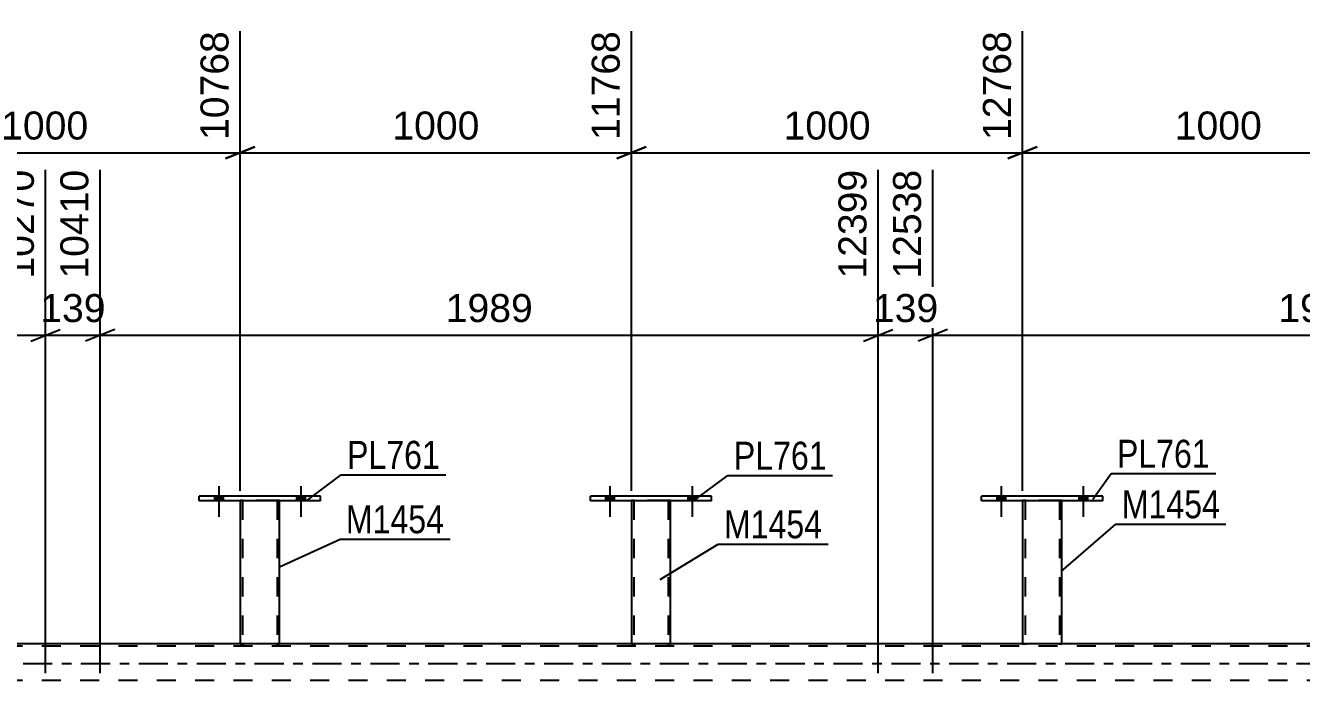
# Model space of a CAD drawing. Header units: millimetres. Extents: x 0 to 841, y 0 to 594.
# Drawn here: x 520.8 to 651.3, y 431.2 to 498.2 of the extents above; entities that cross this region are included whole.
import ezdxf

# ---------------------------------------------------------------- set-up
doc = ezdxf.new("R2010")
doc.units = ezdxf.units.MM
doc.linetypes.add('DXK_LINE_DOT2', pattern=[3.9198, 1.9599, -1.9599])
doc.linetypes.add('DXK_LINE_DOT3', pattern=[5.9187, 2.979, -0.9799, 0.9799, -0.9799])
doc.styles.add('Arial', font='arial.ttf', dxfattribs={"height": 0.2})
doc.styles.add('Arial Narrow', font='ARIALN.TTF', dxfattribs={"height": 0.2})

# ---------------------------------------------------------------- blocks, each defined once
blk = doc.blocks.new('Bolt-318895881-3879 - 3783')
at = {"linetype": 'Continuous'}
for points in [[(620.12, 449.56), (621, 449.56), (621, 450.04), (620.12, 450.04)], [(628.52, 449.56), (629.4, 449.56), (629.4, 450.04), (628.52, 450.04)]]:
    blk.add_hatch(color=1, dxfattribs=at).paths.add_polyline_path(points)
at = {"color": 1, "linetype": 'Continuous'}
for p, q in [((620.56, 451.04), (620.56, 447.92)), ((628.96, 451.04), (628.96, 447.92)), ((620.12, 450.04), (620.12, 449.56)), ((621, 450.04), (621, 449.56)), ((628.52, 450.04), (628.52, 449.56)), ((629.4, 450.04), (629.4, 449.56))]:
    blk.add_line(p, q, dxfattribs=at)
blk = doc.blocks.new('Bolt-318895881-3877 - 3783')
at = {"linetype": 'Continuous'}
for points in [[(580.12, 449.56), (581, 449.56), (581, 450.04), (580.12, 450.04)], [(588.52, 449.56), (589.4, 449.56), (589.4, 450.04), (588.52, 450.04)]]:
    blk.add_hatch(color=1, dxfattribs=at).paths.add_polyline_path(points)
at = {"color": 1, "linetype": 'Continuous'}
for p, q in [((580.56, 451.04), (580.56, 447.92)), ((588.96, 451.04), (588.96, 447.92)), ((580.12, 450.04), (580.12, 449.56)), ((581, 450.04), (581, 449.56)), ((588.52, 450.04), (588.52, 449.56)), ((589.4, 450.04), (589.4, 449.56))]:
    blk.add_line(p, q, dxfattribs=at)
blk = doc.blocks.new('Bolt-318895881-3878 - 3783')
at = {"linetype": 'Continuous'}
for points in [[(580.12, 449.56), (581, 449.56), (581, 450.04), (580.12, 450.04)], [(588.52, 449.56), (589.4, 449.56), (589.4, 450.04), (588.52, 450.04)]]:
    blk.add_hatch(color=1, dxfattribs=at).paths.add_polyline_path(points)
at = {"color": 1, "linetype": 'Continuous'}
for p, q in [((580.56, 451.04), (580.56, 447.92)), ((588.96, 451.04), (588.96, 447.92)), ((580.12, 450.04), (580.12, 449.56)), ((581, 450.04), (581, 449.56)), ((588.52, 450.04), (588.52, 449.56)), ((589.4, 450.04), (589.4, 449.56))]:
    blk.add_line(p, q, dxfattribs=at)
blk = doc.blocks.new('Bolt-318895881-3848 - 3783')
at = {"linetype": 'Continuous'}
for points in [[(540.12, 449.56), (541, 449.56), (541, 450.04), (540.12, 450.04)], [(548.52, 449.56), (549.4, 449.56), (549.4, 450.04), (548.52, 450.04)]]:
    blk.add_hatch(color=1, dxfattribs=at).paths.add_polyline_path(points)
at = {"color": 1, "linetype": 'Continuous'}
for p, q in [((540.56, 451.04), (540.56, 447.92)), ((548.96, 451.04), (548.96, 447.92)), ((540.12, 450.04), (540.12, 449.56)), ((541, 450.04), (541, 449.56)), ((548.52, 450.04), (548.52, 449.56)), ((549.4, 450.04), (549.4, 449.56))]:
    blk.add_line(p, q, dxfattribs=at)
blk = doc.blocks.new('Bolt-318895881-3849 - 3783')
at = {"linetype": 'Continuous'}
for points in [[(540.12, 449.56), (541, 449.56), (541, 450.04), (540.12, 450.04)], [(548.52, 449.56), (549.4, 449.56), (549.4, 450.04), (548.52, 450.04)]]:
    blk.add_hatch(color=1, dxfattribs=at).paths.add_polyline_path(points)
at = {"color": 1, "linetype": 'Continuous'}
for p, q in [((540.56, 451.04), (540.56, 447.92)), ((548.96, 451.04), (548.96, 447.92)), ((540.12, 450.04), (540.12, 449.56)), ((541, 450.04), (541, 449.56)), ((548.52, 450.04), (548.52, 449.56)), ((549.4, 450.04), (549.4, 449.56))]:
    blk.add_line(p, q, dxfattribs=at)
blk = doc.blocks.new('Part-318895881-3908 - 3783')
at = {"color": 7, "linetype": 'DXK_LINE_DOT2'}
for p, q in [((728.25, 434.68), (129.92, 434.68)), ((546.76, 434.92), (542.76, 434.92)), ((586.76, 434.92), (582.76, 434.92)), ((626.76, 434.92), (622.76, 434.92)), ((728.25, 431.16), (129.92, 431.16))]:
    blk.add_line(p, q, dxfattribs=at)
at = {"color": 2, "linetype": 'Continuous'}
for p, q in [((542.76, 434.92), (506.76, 434.92)), ((582.76, 434.92), (546.76, 434.92)), ((622.76, 434.92), (586.76, 434.92)), ((662.76, 434.92), (626.76, 434.92))]:
    blk.add_line(p, q, dxfattribs=at)
at = {"color": 7, "linetype": 'DXK_LINE_DOT3'}
blk.add_line((129.92, 432.92), (728.25, 432.92), dxfattribs=at)
blk = doc.blocks.new('Bolt-318895881-3909 - 3783')
at = {"linetype": 'Continuous'}
for points in [[(620.12, 449.56), (621, 449.56), (621, 450.04), (620.12, 450.04)], [(628.52, 449.56), (629.4, 449.56), (629.4, 450.04), (628.52, 450.04)]]:
    blk.add_hatch(color=1, dxfattribs=at).paths.add_polyline_path(points)
at = {"color": 1, "linetype": 'Continuous'}
for p, q in [((620.56, 451.04), (620.56, 447.92)), ((628.96, 451.04), (628.96, 447.92)), ((620.12, 450.04), (620.12, 449.56)), ((621, 450.04), (621, 449.56)), ((628.52, 450.04), (628.52, 449.56)), ((629.4, 450.04), (629.4, 449.56))]:
    blk.add_line(p, q, dxfattribs=at)
blk = doc.blocks.new('Part-318895881-4131 - 3783')
at = {"color": 2, "linetype": 'Continuous'}
for p, q in [((538.56, 449.56), (538.56, 450.04)), ((550.96, 450.04), (538.56, 450.04)), ((550.96, 449.56), (538.56, 449.56)), ((550.96, 449.56), (550.96, 450.04))]:
    blk.add_line(p, q, dxfattribs=at)
blk = doc.blocks.new('Part-318895881-4088 - 3783')
at = {"color": 7, "linetype": 'DXK_LINE_DOT2'}
for p, q in [((542.76, 449.57), (542.76, 449.57)), ((542.76, 449.57), (542.76, 449.56)), ((542.76, 449.57), (542.76, 449.56)), ((542.8, 449.57), (542.76, 449.57)), ((542.76, 449.57), (542.8, 449.57)), ((542.9, 449.57), (542.8, 449.57)), ((542.8, 449.57), (542.9, 449.57)), ((543.06, 449.57), (542.9, 449.57)), ((542.9, 449.57), (543.06, 449.57)), ((543, 449.57), (543, 449.57)), ((543, 449.57), (543, 434.92)), ((543.02, 449.57), (543, 449.57)), ((543, 449.57), (543.02, 449.57)), ((543.07, 449.57), (543.02, 449.57)), ((543.02, 449.57), (543.07, 449.57)), ((546.47, 449.57), (543.06, 449.57)), ((546.47, 449.57), (543.06, 449.57)), ((546.37, 449.57), (543.07, 449.57)), ((543.07, 449.57), (543.15, 449.57)), ((546.45, 449.57), (543.15, 449.57)), ((546.45, 449.57), (546.37, 449.57)), ((546.5, 449.57), (546.45, 449.57)), ((546.45, 449.57), (546.5, 449.57)), ((546.47, 449.57), (546.62, 449.57)), ((546.62, 449.57), (546.47, 449.57)), ((546.52, 449.57), (546.5, 449.57)), ((546.5, 449.57), (546.52, 449.57)), ((546.52, 449.57), (546.52, 449.57)), ((546.52, 449.57), (546.52, 434.92)), ((546.62, 449.57), (546.73, 449.57)), ((546.73, 449.57), (546.62, 449.57)), ((546.73, 449.57), (546.76, 449.57)), ((546.76, 449.57), (546.73, 449.57)), ((546.76, 449.57), (546.76, 449.57)), ((546.76, 449.57), (546.76, 449.56)), ((546.76, 449.56), (546.76, 449.57)), ((542.76, 434.92), (542.76, 434.92)), ((542.76, 434.92), (542.76, 434.92)), ((542.76, 434.92), (542.77, 434.92)), ((542.76, 434.92), (542.8, 434.92)), ((542.8, 434.92), (542.9, 434.92)), ((542.9, 434.92), (543.06, 434.92)), ((543.02, 434.92), (543, 434.92)), ((543, 434.92), (543.02, 434.92)), ((543.07, 434.92), (543.02, 434.92)), ((543.02, 434.92), (543.06, 434.92)), ((546.47, 434.92), (543.06, 434.92)), ((543.06, 434.92), (543.07, 434.92)), ((546.37, 434.92), (543.07, 434.92)), ((543.07, 434.92), (543.15, 434.92)), ((546.5, 434.92), (543.15, 434.92)), ((546.45, 434.92), (546.37, 434.92)), ((546.5, 434.92), (546.45, 434.92)), ((546.47, 434.92), (546.62, 434.92)), ((546.52, 434.92), (546.5, 434.92)), ((546.5, 434.92), (546.52, 434.92)), ((546.62, 434.92), (546.73, 434.92)), ((546.73, 434.92), (546.76, 434.92)), ((546.76, 434.92), (546.76, 434.92)), ((546.76, 434.92), (546.76, 434.92)), ((546.76, 434.92), (546.76, 434.92)), ((546.76, 434.92), (546.76, 434.92))]:
    blk.add_line(p, q, dxfattribs=at)
at = {"color": 2, "linetype": 'Continuous'}
for p, q in [((542.76, 449.56), (542.76, 434.92)), ((546.76, 434.92), (546.76, 449.56)), ((542.77, 434.92), (542.8, 434.92)), ((542.9, 434.92), (542.8, 434.92)), ((543.06, 434.92), (542.9, 434.92)), ((546.47, 434.92), (543.06, 434.92)), ((546.62, 434.92), (546.47, 434.92)), ((546.73, 434.92), (546.62, 434.92)), ((546.73, 434.92), (546.76, 434.92))]:
    blk.add_line(p, q, dxfattribs=at)
blk = doc.blocks.new('Part-318895881-4116 - 3783')
at = {"color": 7, "linetype": 'DXK_LINE_DOT2'}
for p, q in [((582.76, 449.57), (582.76, 449.57)), ((582.76, 449.57), (582.76, 449.56)), ((582.76, 449.57), (582.76, 449.56)), ((582.79, 449.57), (582.76, 449.57)), ((582.76, 449.57), (582.79, 449.57)), ((582.9, 449.57), (582.79, 449.57)), ((582.79, 449.57), (582.9, 449.57)), ((583.05, 449.57), (582.9, 449.57)), ((582.9, 449.57), (583.05, 449.57)), ((583, 449.57), (583, 449.57)), ((583, 449.57), (583, 434.92)), ((583.02, 449.57), (583, 449.57)), ((583, 449.57), (583.02, 449.57)), ((583.07, 449.57), (583.02, 449.57)), ((583.02, 449.57), (583.07, 449.57)), ((586.46, 449.57), (583.05, 449.57)), ((586.46, 449.57), (583.05, 449.57)), ((586.37, 449.57), (583.07, 449.57)), ((583.07, 449.57), (583.15, 449.57)), ((586.45, 449.57), (583.15, 449.57)), ((586.45, 449.57), (586.37, 449.57)), ((586.5, 449.57), (586.45, 449.57)), ((586.45, 449.57), (586.5, 449.57)), ((586.46, 449.57), (586.62, 449.57)), ((586.62, 449.57), (586.46, 449.57)), ((586.52, 449.57), (586.5, 449.57)), ((586.5, 449.57), (586.52, 449.57)), ((586.52, 449.57), (586.52, 449.57)), ((586.52, 449.57), (586.52, 434.92)), ((586.62, 449.57), (586.72, 449.57)), ((586.72, 449.57), (586.62, 449.57)), ((586.72, 449.57), (586.76, 449.57)), ((586.76, 449.57), (586.72, 449.57)), ((586.76, 449.57), (586.76, 449.57)), ((586.76, 449.57), (586.76, 449.56)), ((586.76, 449.56), (586.76, 449.57)), ((582.76, 434.92), (582.76, 434.92)), ((582.76, 434.92), (582.76, 434.92)), ((582.76, 434.92), (582.76, 434.92)), ((582.76, 434.92), (582.79, 434.92)), ((582.79, 434.92), (582.9, 434.92)), ((582.9, 434.92), (583.05, 434.92)), ((583.02, 434.92), (583, 434.92)), ((583, 434.92), (583.02, 434.92)), ((583.07, 434.92), (583.02, 434.92)), ((583.02, 434.92), (583.05, 434.92)), ((586.46, 434.92), (583.05, 434.92)), ((583.05, 434.92), (583.07, 434.92)), ((586.37, 434.92), (583.07, 434.92)), ((583.07, 434.92), (583.15, 434.92)), ((586.5, 434.92), (583.15, 434.92)), ((586.45, 434.92), (586.37, 434.92)), ((586.5, 434.92), (586.45, 434.92)), ((586.46, 434.92), (586.62, 434.92)), ((586.52, 434.92), (586.5, 434.92)), ((586.5, 434.92), (586.52, 434.92)), ((586.62, 434.92), (586.72, 434.92)), ((586.72, 434.92), (586.76, 434.92)), ((586.75, 434.92), (586.76, 434.92)), ((586.76, 434.92), (586.76, 434.92)), ((586.76, 434.92), (586.76, 434.92)), ((586.76, 434.92), (586.76, 434.92))]:
    blk.add_line(p, q, dxfattribs=at)
at = {"color": 2, "linetype": 'Continuous'}
for p, q in [((582.76, 449.56), (582.76, 434.92)), ((586.76, 434.92), (586.76, 449.56)), ((582.76, 434.92), (582.79, 434.92)), ((582.9, 434.92), (582.79, 434.92)), ((583.05, 434.92), (582.9, 434.92)), ((586.46, 434.92), (583.05, 434.92)), ((586.62, 434.92), (586.46, 434.92)), ((586.72, 434.92), (586.62, 434.92)), ((586.72, 434.92), (586.75, 434.92))]:
    blk.add_line(p, q, dxfattribs=at)
blk = doc.blocks.new('Part-318895881-4177 - 3783')
at = {"color": 2, "linetype": 'Continuous'}
for p, q in [((578.56, 449.56), (578.56, 450.04)), ((590.96, 450.04), (578.56, 450.04)), ((590.96, 449.56), (578.56, 449.56)), ((590.96, 449.56), (590.96, 450.04))]:
    blk.add_line(p, q, dxfattribs=at)
blk = doc.blocks.new('Part-318895881-4182 - 3783')
at = {"color": 7, "linetype": 'DXK_LINE_DOT2'}
for p, q in [((622.76, 449.57), (622.76, 449.57)), ((622.76, 449.57), (622.76, 449.56)), ((622.76, 449.57), (622.76, 449.56)), ((622.79, 449.57), (622.76, 449.57)), ((622.76, 449.57), (622.79, 449.57)), ((622.9, 449.57), (622.79, 449.57)), ((622.79, 449.57), (622.9, 449.57)), ((623.05, 449.57), (622.9, 449.57)), ((622.9, 449.57), (623.05, 449.57)), ((623, 449.57), (623, 449.57)), ((623, 449.57), (623, 434.92)), ((623.01, 449.57), (623, 449.57)), ((623, 449.57), (623.01, 449.57)), ((623.07, 449.57), (623.01, 449.57)), ((623.01, 449.57), (623.07, 449.57)), ((626.46, 449.57), (623.05, 449.57)), ((626.46, 449.57), (623.05, 449.57)), ((626.37, 449.57), (623.07, 449.57)), ((623.07, 449.57), (623.14, 449.57)), ((626.45, 449.57), (623.14, 449.57)), ((626.45, 449.57), (626.37, 449.57)), ((626.5, 449.57), (626.45, 449.57)), ((626.45, 449.57), (626.5, 449.57)), ((626.46, 449.57), (626.62, 449.57)), ((626.62, 449.57), (626.46, 449.57)), ((626.52, 449.57), (626.5, 449.57)), ((626.5, 449.57), (626.52, 449.57)), ((626.52, 449.57), (626.52, 449.57)), ((626.52, 449.57), (626.52, 434.92)), ((626.62, 449.57), (626.72, 449.57)), ((626.72, 449.57), (626.62, 449.57)), ((626.72, 449.57), (626.76, 449.57)), ((626.76, 449.57), (626.72, 449.57)), ((626.76, 449.57), (626.76, 449.57)), ((626.76, 449.57), (626.76, 449.56)), ((626.76, 449.56), (626.76, 449.57)), ((622.76, 434.92), (622.76, 434.92)), ((622.76, 434.92), (622.76, 434.92)), ((622.76, 434.92), (622.76, 434.92)), ((622.76, 434.92), (622.79, 434.92)), ((622.79, 434.92), (622.9, 434.92)), ((622.9, 434.92), (623.05, 434.92)), ((623.01, 434.92), (623, 434.92)), ((623, 434.92), (623.01, 434.92)), ((623.07, 434.92), (623.01, 434.92)), ((623.01, 434.92), (623.07, 434.92)), ((626.46, 434.92), (623.05, 434.92)), ((626.37, 434.92), (623.07, 434.92)), ((623.07, 434.92), (623.14, 434.92)), ((626.5, 434.92), (623.14, 434.92)), ((626.45, 434.92), (626.37, 434.92)), ((626.5, 434.92), (626.45, 434.92)), ((626.46, 434.92), (626.62, 434.92)), ((626.52, 434.92), (626.5, 434.92)), ((626.5, 434.92), (626.52, 434.92)), ((626.62, 434.92), (626.72, 434.92)), ((626.72, 434.92), (626.76, 434.92)), ((626.75, 434.92), (626.76, 434.92)), ((626.76, 434.92), (626.76, 434.92)), ((626.76, 434.92), (626.76, 434.92)), ((626.76, 434.92), (626.76, 434.92))]:
    blk.add_line(p, q, dxfattribs=at)
at = {"color": 2, "linetype": 'Continuous'}
for p, q in [((622.76, 449.56), (622.76, 434.92)), ((626.76, 434.92), (626.76, 449.56)), ((622.76, 434.92), (622.79, 434.92)), ((622.9, 434.92), (622.79, 434.92)), ((623.05, 434.92), (622.9, 434.92)), ((626.46, 434.92), (623.05, 434.92)), ((626.62, 434.92), (626.46, 434.92)), ((626.72, 434.92), (626.62, 434.92)), ((626.72, 434.92), (626.75, 434.92))]:
    blk.add_line(p, q, dxfattribs=at)
blk = doc.blocks.new('Part-318895881-4187 - 3783')
at = {"color": 2, "linetype": 'Continuous'}
for p, q in [((618.56, 449.56), (618.56, 450.04)), ((630.96, 450.04), (618.56, 450.04)), ((630.96, 449.56), (618.56, 449.56)), ((630.96, 449.56), (630.96, 450.04))]:
    blk.add_line(p, q, dxfattribs=at)
blk = doc.blocks.new('StraightDimension-318895881-13357 - 3783')
at = {"color": 7, "linetype": 'Continuous'}
for p, q in [((522.86, 431.92), (522.86, 483.41)), ((528.43, 431.92), (528.43, 483.41)), ((521.36, 465.89), (524.36, 467.09)), ((529.93, 467.09), (526.93, 465.89)), ((522.86, 466.49), (528.43, 466.49))]:
    blk.add_line(p, q, dxfattribs=at)
at = {"color": 0}
blk.add_wipeout([(529.58, 467.24), (529.58, 471.44), (521.71, 471.44), (521.71, 467.24)], dxfattribs=at)
at = {"color": 3, "style": 'Arial'}
blk.add_text('139', height=2.865, dxfattribs=at).set_placement((522.31, 467.84))
at = {"color": 0, "linetype": 'Continuous'}
blk.add_wipeout([(527.83, 484.01), (523.63, 484.01), (523.63, 471.69), (527.83, 471.69)], dxfattribs=at)
at = {"color": 3, "linetype": 'Continuous', "style": 'Arial'}
blk.add_text('10410', height=2.865, rotation=90.0002, dxfattribs=at).set_placement((527.23, 472.29))
blk = doc.blocks.new('StraightDimension-318895881-13358 - 3783')
at = {"color": 7, "linetype": 'Continuous'}
for p, q in [((522.86, 431.92), (522.86, 483.41)), ((443.3, 431.92), (443.3, 481.19)), ((444.8, 467.09), (441.8, 465.89)), ((521.36, 465.89), (524.36, 467.09)), ((443.3, 466.49), (522.86, 466.49))]:
    blk.add_line(p, q, dxfattribs=at)
at = {"color": 0}
blk.add_wipeout([(488.13, 467.24), (488.13, 471.44), (478.03, 471.44), (478.03, 467.24)], dxfattribs=at)
at = {"color": 3, "style": 'Arial'}
blk.add_text('1989', height=2.865, dxfattribs=at).set_placement((478.63, 467.84))
at = {"color": 0, "linetype": 'Continuous'}
blk.add_wipeout([(522.26, 484.01), (518.06, 484.01), (518.06, 471.69), (522.26, 471.69)], dxfattribs=at)
at = {"color": 3, "linetype": 'Continuous', "style": 'Arial'}
blk.add_text('10270', height=2.865, rotation=90.0002, dxfattribs=at).set_placement((521.66, 472.29))
blk = doc.blocks.new('StraightDimension-318895881-13698 - 3783')
at = {"color": 7, "linetype": 'Continuous'}
for p, q in [((542.76, 450.57), (542.76, 497.59)), ((502.76, 450.56), (502.76, 495.36)), ((504.26, 485.77), (501.26, 484.57)), ((541.26, 484.57), (544.26, 485.77)), ((502.76, 485.17), (542.76, 485.17))]:
    blk.add_line(p, q, dxfattribs=at)
at = {"color": 0}
blk.add_wipeout([(527.81, 485.92), (527.81, 490.12), (517.71, 490.12), (517.71, 485.92)], dxfattribs=at)
at = {"color": 3, "style": 'Arial'}
blk.add_text('1000', height=2.865, dxfattribs=at).set_placement((518.31, 486.52))
at = {"color": 0, "linetype": 'Continuous'}
blk.add_wipeout([(542.16, 498.19), (537.96, 498.19), (537.96, 485.87), (542.16, 485.87)], dxfattribs=at)
at = {"color": 3, "linetype": 'Continuous', "style": 'Arial'}
blk.add_text('10768', height=2.865, rotation=90.0002, dxfattribs=at).set_placement((541.56, 486.47))
blk = doc.blocks.new('StraightDimension-318895881-13354 - 3783')
at = {"color": 7, "linetype": 'Continuous'}
for p, q in [((613.57, 431.92), (613.57, 483.41)), ((693.13, 431.92), (693.13, 478.91)), ((615.07, 467.09), (612.07, 465.89)), ((691.63, 465.89), (694.63, 467.09)), ((613.57, 466.49), (693.13, 466.49))]:
    blk.add_line(p, q, dxfattribs=at)
at = {"color": 0}
blk.add_wipeout([(658.4, 467.24), (658.4, 471.44), (648.3, 471.44), (648.3, 467.24)], dxfattribs=at)
at = {"color": 3, "style": 'Arial'}
blk.add_text('1989', height=2.865, dxfattribs=at).set_placement((648.9, 467.84))
at = {"color": 0, "linetype": 'Continuous'}
blk.add_wipeout([(692.53, 479.51), (688.33, 479.51), (688.33, 467.19), (692.53, 467.19)], dxfattribs=at)
at = {"color": 3, "linetype": 'Continuous', "style": 'Arial'}
blk.add_text('14527', height=2.865, rotation=90.0002, dxfattribs=at).set_placement((691.93, 467.79))
blk = doc.blocks.new('StraightDimension-318895881-13355 - 3783')
at = {"color": 7, "linetype": 'Continuous'}
for p, q in [((607.99, 431.92), (607.99, 483.41)), ((613.57, 431.92), (613.57, 483.41)), ((606.49, 465.89), (609.49, 467.09)), ((615.07, 467.09), (612.07, 465.89)), ((607.99, 466.49), (613.57, 466.49))]:
    blk.add_line(p, q, dxfattribs=at)
at = {"color": 0}
blk.add_wipeout([(614.72, 467.24), (614.72, 471.44), (606.85, 471.44), (606.85, 467.24)], dxfattribs=at)
at = {"color": 3, "style": 'Arial'}
blk.add_text('139', height=2.865, dxfattribs=at).set_placement((607.45, 467.84))
at = {"color": 0, "linetype": 'Continuous'}
blk.add_wipeout([(612.97, 484.01), (608.77, 484.01), (608.77, 471.69), (612.97, 471.69)], dxfattribs=at)
at = {"color": 3, "linetype": 'Continuous', "style": 'Arial'}
blk.add_text('12538', height=2.865, rotation=90.0002, dxfattribs=at).set_placement((612.37, 472.29))
blk = doc.blocks.new('StraightDimension-318895881-13356 - 3783')
at = {"color": 7, "linetype": 'Continuous'}
for p, q in [((528.43, 431.92), (528.43, 483.41)), ((607.99, 431.92), (607.99, 483.41)), ((529.93, 467.09), (526.93, 465.89)), ((606.49, 465.89), (609.49, 467.09)), ((528.43, 466.49), (607.99, 466.49))]:
    blk.add_line(p, q, dxfattribs=at)
at = {"color": 0}
blk.add_wipeout([(573.26, 467.24), (573.26, 471.44), (563.17, 471.44), (563.17, 467.24)], dxfattribs=at)
at = {"color": 3, "style": 'Arial'}
blk.add_text('1989', height=2.865, dxfattribs=at).set_placement((563.77, 467.84))
at = {"color": 0, "linetype": 'Continuous'}
blk.add_wipeout([(607.39, 484.01), (603.19, 484.01), (603.19, 471.69), (607.39, 471.69)], dxfattribs=at)
at = {"color": 3, "linetype": 'Continuous', "style": 'Arial'}
blk.add_text('12399', height=2.865, rotation=90.0002, dxfattribs=at).set_placement((606.79, 472.29))
blk = doc.blocks.new('StraightDimension-318895881-13695 - 3783')
at = {"color": 7, "linetype": 'Continuous'}
for p, q in [((622.76, 450.57), (622.76, 497.59)), ((662.76, 450.57), (662.76, 497.59)), ((624.26, 485.77), (621.26, 484.57)), ((661.26, 484.57), (664.26, 485.77)), ((622.76, 485.17), (662.76, 485.17))]:
    blk.add_line(p, q, dxfattribs=at)
at = {"color": 0}
blk.add_wipeout([(647.81, 485.92), (647.81, 490.12), (637.71, 490.12), (637.71, 485.92)], dxfattribs=at)
at = {"color": 3, "style": 'Arial'}
blk.add_text('1000', height=2.865, dxfattribs=at).set_placement((638.31, 486.52))
at = {"color": 0, "linetype": 'Continuous'}
blk.add_wipeout([(662.16, 498.19), (657.96, 498.19), (657.96, 485.87), (662.16, 485.87)], dxfattribs=at)
at = {"color": 3, "linetype": 'Continuous', "style": 'Arial'}
blk.add_text('13768', height=2.865, rotation=90.0002, dxfattribs=at).set_placement((661.56, 486.47))
blk = doc.blocks.new('StraightDimension-318895881-13696 - 3783')
at = {"color": 7, "linetype": 'Continuous'}
for p, q in [((582.76, 450.57), (582.76, 497.59)), ((622.76, 450.57), (622.76, 497.59)), ((584.26, 485.77), (581.26, 484.57)), ((621.26, 484.57), (624.26, 485.77)), ((582.76, 485.17), (622.76, 485.17))]:
    blk.add_line(p, q, dxfattribs=at)
at = {"color": 0}
blk.add_wipeout([(607.8, 485.92), (607.8, 490.12), (597.71, 490.12), (597.71, 485.92)], dxfattribs=at)
at = {"color": 3, "style": 'Arial'}
blk.add_text('1000', height=2.865, dxfattribs=at).set_placement((598.31, 486.52))
at = {"color": 0, "linetype": 'Continuous'}
blk.add_wipeout([(622.16, 498.19), (617.96, 498.19), (617.96, 485.87), (622.16, 485.87)], dxfattribs=at)
at = {"color": 3, "linetype": 'Continuous', "style": 'Arial'}
blk.add_text('12768', height=2.865, rotation=90.0002, dxfattribs=at).set_placement((621.56, 486.47))
blk = doc.blocks.new('StraightDimension-318895881-13697 - 3783')
at = {"color": 7, "linetype": 'Continuous'}
for p, q in [((542.76, 450.57), (542.76, 497.59)), ((582.76, 450.57), (582.76, 497.59)), ((544.26, 485.77), (541.26, 484.57)), ((581.26, 484.57), (584.26, 485.77)), ((542.76, 485.17), (582.76, 485.17))]:
    blk.add_line(p, q, dxfattribs=at)
at = {"color": 0}
blk.add_wipeout([(567.81, 485.92), (567.81, 490.12), (557.71, 490.12), (557.71, 485.92)], dxfattribs=at)
at = {"color": 3, "style": 'Arial'}
blk.add_text('1000', height=2.865, dxfattribs=at).set_placement((558.31, 486.52))
at = {"color": 0, "linetype": 'Continuous'}
blk.add_wipeout([(582.16, 498.19), (577.96, 498.19), (577.96, 485.87), (582.16, 485.87)], dxfattribs=at)
at = {"color": 3, "linetype": 'Continuous', "style": 'Arial'}
blk.add_text('11768', height=2.865, rotation=90.0002, dxfattribs=at).set_placement((581.56, 486.47))
blk = doc.blocks.new('Mark-318895881-4178 - 3783')
at = {"color": 0}
blk.add_wipeout([(642.95, 447.77), (642.95, 450.77), (632.9, 450.77), (632.9, 447.77)], dxfattribs=at)
blk.add_wipeout([(642.95, 447.77), (642.95, 450.77), (632.9, 450.77), (632.9, 447.77)], dxfattribs=at)
at = {"color": 30, "linetype": 'Continuous'}
for p, q in [((626.7, 442.32), (632.3, 447.17)), ((632.3, 447.17), (643.55, 447.17))]:
    blk.add_line(p, q, dxfattribs=at)
at = {"color": 3, "style": 'Arial Narrow'}
blk.add_text('M1454', height=2.863, dxfattribs=at).set_placement((632.9, 447.77))
blk = doc.blocks.new('Mark-318895881-4084 - 3783')
at = {"color": 0}
blk.add_wipeout([(563.61, 446.23), (563.61, 449.23), (553.56, 449.23), (553.56, 446.23)], dxfattribs=at)
blk.add_wipeout([(563.61, 446.23), (563.61, 449.23), (553.56, 449.23), (553.56, 446.23)], dxfattribs=at)
at = {"color": 30, "linetype": 'Continuous'}
for p, q in [((546.76, 442.78), (552.96, 445.63)), ((552.96, 445.63), (564.21, 445.63))]:
    blk.add_line(p, q, dxfattribs=at)
at = {"color": 3, "style": 'Arial Narrow'}
blk.add_text('M1454', height=2.863, dxfattribs=at).set_placement((553.56, 446.23))
blk = doc.blocks.new('Mark-318895881-4112 - 3783')
at = {"color": 0}
blk.add_wipeout([(602.27, 445.72), (602.27, 448.72), (592.22, 448.72), (592.22, 445.72)], dxfattribs=at)
blk.add_wipeout([(602.27, 445.72), (602.27, 448.72), (592.22, 448.72), (592.22, 445.72)], dxfattribs=at)
at = {"color": 30, "linetype": 'Continuous'}
for p, q in [((585.68, 441.51), (591.62, 445.12)), ((591.62, 445.12), (602.87, 445.12))]:
    blk.add_line(p, q, dxfattribs=at)
at = {"color": 3, "style": 'Arial Narrow'}
blk.add_text('M1454', height=2.863, dxfattribs=at).set_placement((592.22, 445.72))
blk = doc.blocks.new('Mark-318895881-4127 - 3783')
at = {"color": 0}
blk.add_wipeout([(563.18, 452.82), (563.18, 455.82), (553.68, 455.82), (553.68, 452.82)], dxfattribs=at)
blk.add_wipeout([(563.18, 452.82), (563.18, 455.82), (553.68, 455.82), (553.68, 452.82)], dxfattribs=at)
at = {"color": 30, "linetype": 'Continuous'}
for p, q in [((549.54, 449.56), (553.08, 452.22)), ((553.08, 452.22), (563.78, 452.22))]:
    blk.add_line(p, q, dxfattribs=at)
at = {"color": 3, "style": 'Arial Narrow'}
blk.add_text('PL761', height=2.863, dxfattribs=at).set_placement((553.68, 452.82))
blk = doc.blocks.new('Mark-318895881-4173 - 3783')
at = {"color": 0}
blk.add_wipeout([(602.73, 452.73), (602.73, 455.73), (593.23, 455.73), (593.23, 452.73)], dxfattribs=at)
blk.add_wipeout([(602.73, 452.73), (602.73, 455.73), (593.23, 455.73), (593.23, 452.73)], dxfattribs=at)
at = {"color": 30, "linetype": 'Continuous'}
for p, q in [((589.09, 449.56), (592.63, 452.13)), ((592.63, 452.13), (603.33, 452.13))]:
    blk.add_line(p, q, dxfattribs=at)
at = {"color": 3, "style": 'Arial Narrow'}
blk.add_text('PL761', height=2.863, dxfattribs=at).set_placement((593.23, 452.73))
blk = doc.blocks.new('Mark-318895881-4183 - 3783')
at = {"color": 0}
blk.add_wipeout([(641.91, 452.93), (641.91, 455.93), (632.4, 455.93), (632.4, 452.93)], dxfattribs=at)
blk.add_wipeout([(641.91, 452.93), (641.91, 455.93), (632.4, 455.93), (632.4, 452.93)], dxfattribs=at)
at = {"color": 30, "linetype": 'Continuous'}
for p, q in [((629.94, 449.72), (631.8, 452.33)), ((631.8, 452.33), (642.51, 452.33))]:
    blk.add_line(p, q, dxfattribs=at)
at = {"color": 3, "style": 'Arial Narrow'}
blk.add_text('PL761', height=2.863, dxfattribs=at).set_placement((632.4, 452.93))

msp = doc.modelspace()

# ---------------------------------------------------------------- block references
for name in ['Bolt-318895881-3848 - 3783', 'Bolt-318895881-3849 - 3783', 'Bolt-318895881-3877 - 3783', 'Bolt-318895881-3878 - 3783', 'Bolt-318895881-3879 - 3783', 'Bolt-318895881-3909 - 3783', 'Part-318895881-4131 - 3783', 'Part-318895881-4088 - 3783', 'Part-318895881-4177 - 3783', 'Part-318895881-4116 - 3783', 'Part-318895881-4187 - 3783', 'Part-318895881-4182 - 3783', 'Part-318895881-3908 - 3783']:
    msp.add_blockref(name, (0, 0))

# ---------------------------------------------------------------- next in the draw order: block references
for name in ['StraightDimension-318895881-13357 - 3783', 'StraightDimension-318895881-13354 - 3783']:
    msp.add_blockref(name, (0, 0))

# ---------------------------------------------------------------- next in the draw order: block references
for name in ['StraightDimension-318895881-13695 - 3783', 'StraightDimension-318895881-13358 - 3783', 'StraightDimension-318895881-13355 - 3783']:
    msp.add_blockref(name, (0, 0))

# ---------------------------------------------------------------- next in the draw order: block references
for name in ['StraightDimension-318895881-13698 - 3783', 'Mark-318895881-4178 - 3783']:
    msp.add_blockref(name, (0, 0))

# ---------------------------------------------------------------- next in the draw order: block references
for name in ['StraightDimension-318895881-13356 - 3783', 'Mark-318895881-4183 - 3783']:
    msp.add_blockref(name, (0, 0))

# ---------------------------------------------------------------- next in the draw order: block references
for name in ['StraightDimension-318895881-13696 - 3783', 'Mark-318895881-4084 - 3783', 'Mark-318895881-4112 - 3783']:
    msp.add_blockref(name, (0, 0))

# ---------------------------------------------------------------- next in the draw order: block references
for name in ['StraightDimension-318895881-13697 - 3783', 'Mark-318895881-4173 - 3783']:
    msp.add_blockref(name, (0, 0))

# ---------------------------------------------------------------- next in the draw order: block references
msp.add_blockref('Mark-318895881-4127 - 3783', (0, 0))

doc.saveas('drawing.dxf')
